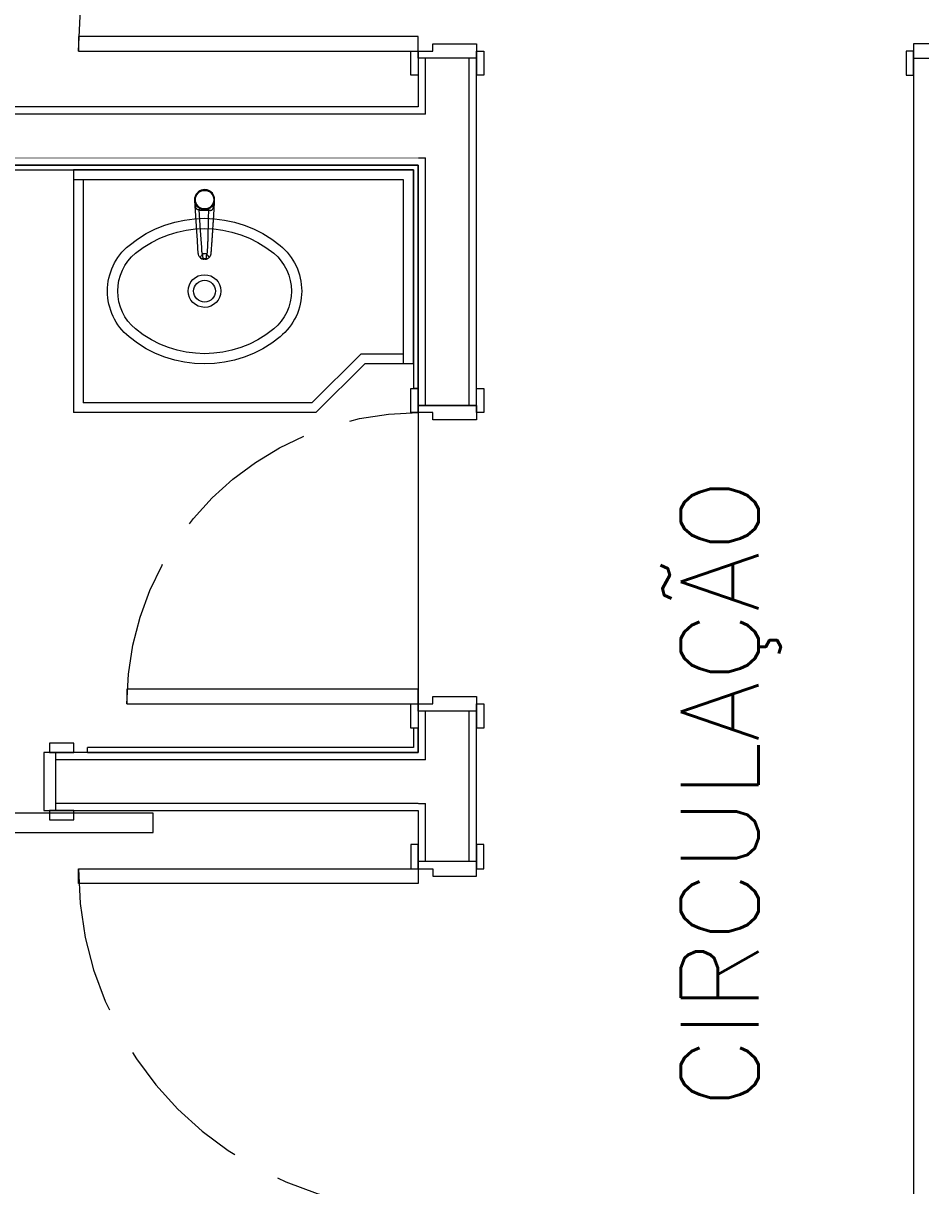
# Model space of a CAD drawing. Header units: millimetres. Extents: x 188.6 to 263.2, y 40.1 to 120.1.
# Drawn here: x 210.49 to 212.339, y 55.219 to 57.614 of the extents above; entities that cross this region are included whole.
import ezdxf

# ---------------------------------------------------------------- set-up
doc = ezdxf.new("R2010")
doc.units = ezdxf.units.MM
doc.set_wipeout_variables(frame=1)
doc.linetypes.add('Linha Tracejada 3_1', pattern=[400, 300, -100])
doc.linetypes.add('Wipeout_Contour', pattern=[1000, 0, -1000])
for name, color, linetype in [('ARQ', 8, 'Continuous'), ('ARQ-BASE', 8, 'Continuous'), ('Portas ARCHICAD', 7, 'Continuous')]:
    doc.layers.add(name, color=color, linetype=linetype)
doc.styles.add('60-75', font='romans.shx', dxfattribs={"height": 0.12})

# ---------------------------------------------------------------- blocks, each defined once
blk = doc.blocks.new('Porta 21_5')
at = {"layer": 'Portas ARCHICAD', "color": 8, "linetype": 'Continuous', "lineweight": 0}
for p, q in [((320, 0), (320, 700)), ((320, 700), (350, 700)), ((350, 700), (350, 0)), ((-350, 15), (-400, 15)), ((-400, 15), (-400, 0)), ((-400, 0), (-350, 0)), ((-365, 0), (-400, 0)), ((-365, 0), (-400, 0)), ((-350, 0), (-365, 0)), ((-365, 0), (-365, -120)), ((-365, -15), (-365, 0)), ((-365, -15), (-365, 0)), ((-350, 0), (-350, 15)), ((-350, -30), (-350, 0)), ((350, 0), (320, 0)), ((400, 15), (350, 15)), ((350, 15), (350, 0)), ((350, 0), (400, 0)), ((365, 0), (350, 0)), ((350, 0), (350, -30)), ((365, -120), (365, 0)), ((365, -15), (365, 0)), ((365, -15), (365, 0)), ((365, 0), (400, 0)), ((365, 0), (400, 0)), ((400, 0), (400, 15)), ((-365, -105), (-365, -15)), ((-365, -105), (-365, -15)), ((365, -105), (365, -15)), ((365, -105), (365, -15)), ((-335, -30), (-350, -30)), ((-335, -120), (-335, -30)), ((350, -30), (335, -30)), ((335, -30), (335, -120)), ((-365, -120), (-365, -105)), ((-365, -120), (-365, -105)), ((365, -120), (365, -105)), ((365, -120), (365, -105)), ((-350, -120), (-400, -120)), ((-400, -120), (-400, -135)), ((-365, -120), (-400, -120)), ((-365, -120), (-400, -120)), ((-400, -135), (-350, -135)), ((-365, -120), (-335, -120)), ((-350, -135), (-350, -120)), ((335, -120), (365, -120)), ((400, -120), (350, -120)), ((350, -120), (350, -135)), ((350, -135), (400, -135)), ((365, -120), (400, -120)), ((365, -120), (400, -120)), ((400, -135), (400, -120))]:
    blk.add_line(p, q, dxfattribs=at)
at = {"layer": 'Portas ARCHICAD', "color": 8, "linetype": 'Linha Tracejada 3_1', "lineweight": 0}
blk.add_arc((350, 0), 700, 90, 180, dxfattribs=at)
blk = doc.blocks.new('Porta 21_4')
at = {"layer": 'Portas ARCHICAD', "color": 8, "linetype": 'Continuous', "lineweight": 0}
for p, q in [((270, 0), (270, 600)), ((270, 600), (300, 600)), ((300, 600), (300, 0)), ((-300, 15), (-350, 15)), ((-350, 15), (-350, 0)), ((-350, 0), (-300, 0)), ((-315, 0), (-350, 0)), ((-315, 0), (-350, 0)), ((-315, 0), (315, 0)), ((-300, 0), (-315, 0)), ((-315, 0), (-315, -120)), ((-315, -15), (-315, 0)), ((-315, -15), (-315, 0)), ((-300, 0), (-300, 15)), ((-300, -30), (-300, 0)), ((300, 0), (270, 0)), ((350, 15), (300, 15)), ((300, 15), (300, 0)), ((300, 0), (350, 0)), ((315, 0), (300, 0)), ((300, 0), (300, -30)), ((315, -120), (315, 0)), ((315, -15), (315, 0)), ((315, -15), (315, 0)), ((315, 0), (350, 0)), ((315, 0), (350, 0)), ((350, 0), (350, 15)), ((-315, -105), (-315, -15)), ((-315, -105), (-315, -15)), ((315, -105), (315, -15)), ((315, -105), (315, -15)), ((-285, -30), (-300, -30)), ((-285, -120), (-285, -30)), ((300, -30), (285, -30)), ((285, -30), (285, -120)), ((-315, -120), (-315, -105)), ((-315, -120), (-315, -105)), ((315, -120), (315, -105)), ((315, -120), (315, -105)), ((-300, -120), (-350, -120)), ((-350, -120), (-350, -135)), ((-315, -120), (-350, -120)), ((-315, -120), (-350, -120)), ((-350, -135), (-300, -135)), ((-315, -120), (-285, -120)), ((-300, -135), (-300, -120)), ((285, -120), (315, -120)), ((350, -120), (300, -120)), ((300, -120), (300, -135)), ((300, -135), (350, -135)), ((315, -120), (350, -120)), ((315, -120), (350, -120)), ((350, -135), (350, -120))]:
    blk.add_line(p, q, dxfattribs=at)
at = {"layer": 'Portas ARCHICAD', "color": 8, "linetype": 'Linha Tracejada 3_1', "lineweight": 0}
blk.add_arc((300, 0), 600, 90, 180, dxfattribs=at)
blk = doc.blocks.new('Porta de Correr Exterior 21')
at = {"layer": 'Portas ARCHICAD', "color": 8, "linetype": 'Continuous', "lineweight": 0}
for p, q in [((-100, 45), (500, 45)), ((-100, 5), (-100, 45)), ((500, 45), (500, 5)), ((-337, 0), (-337, 19)), ((-337, 19), (-287, 19)), ((-287, 0), (-337, 0)), ((-300, 0), (-337, 0)), ((-300, 0), (-337, 0)), ((-300, -120), (-300, 0)), ((-300, 0), (-275, 0)), ((-300, 0), (-300, -15)), ((-300, 0), (-300, -15)), ((-287, 19), (-287, 0)), ((-275, 0), (-275, -120)), ((500, 5), (-100, 5)), ((275, -120), (275, 0)), ((275, 0), (300, 0)), ((287, 19), (337, 19)), ((287, 0), (287, 19)), ((337, 0), (287, 0)), ((300, 0), (300, -120)), ((300, 0), (300, -15)), ((300, 0), (337, 0)), ((300, 0), (337, 0)), ((300, 0), (300, -15)), ((337, 19), (337, 0)), ((-300, -15), (-300, -105)), ((-300, -15), (-300, -105)), ((300, -15), (300, -105)), ((300, -15), (300, -105)), ((-300, -105), (-300, -120)), ((-300, -105), (-300, -120)), ((300, -105), (300, -120)), ((300, -105), (300, -120)), ((-337, -139), (-337, -120)), ((-337, -120), (-287, -120)), ((-300, -120), (-337, -120)), ((-300, -120), (-337, -120)), ((-287, -139), (-337, -139)), ((-275, -120), (-300, -120)), ((-287, -120), (-287, -139)), ((300, -120), (275, -120)), ((287, -120), (337, -120)), ((287, -139), (287, -120)), ((337, -139), (287, -139)), ((300, -120), (337, -120)), ((300, -120), (337, -120)), ((337, -120), (337, -139))]:
    blk.add_line(p, q, dxfattribs=at)
blk = doc.blocks.new('Vão de Porta Simples_20')
at = {"layer": 'Portas ARCHICAD', "color": 7, "linetype": 'Continuous', "lineweight": 0}
for p, q in [((-350, 0), (-350, -10)), ((350, 0), (350, -10))]:
    blk.add_line(p, q, dxfattribs=at)
blk = doc.blocks.new('Vão de Porta Simples')
at = {"layer": 'Portas ARCHICAD', "color": 7, "linetype": 'Continuous', "lineweight": 0}
for p, q in [((-350, 0), (-350, 10)), ((350, 0), (350, 10))]:
    blk.add_line(p, q, dxfattribs=at)
blk = doc.blocks.new('arq-3pav')
at = {"layer": 'ARQ', "color": 8, "linetype": 'Continuous', "lineweight": 0}
for p, q in [((5.6053, 17.0351), (5.6053, 16.5751)), ((5.8347, 16.9923), (5.8347, 16.9923)), ((5.8347, 16.9921), (5.8347, 16.9923)), ((5.8758, 16.9906), (5.8758, 16.991)), ((5.8758, 16.9906), (5.8758, 16.9906)), ((5.8502, 16.9741), (5.8502, 16.9722)), ((5.8604, 16.9741), (5.8502, 16.9741)), ((5.8502, 16.9722), (5.8604, 16.9722)), ((5.8604, 16.9741), (5.8604, 16.9722)), ((5.8418, 16.8827), (5.8418, 16.8825)), ((5.859, 16.8821), (5.8516, 16.8821)), ((5.8583, 16.872), (5.8523, 16.872)), ((6.177, 16.6759), (6.0763, 16.5751)), ((6.2653, 16.6759), (6.177, 16.6759)), ((6.1853, 16.6559), (6.0846, 16.5551)), ((6.0763, 16.5751), (5.6053, 16.5751)), ((6.0846, 16.5551), (5.5853, 16.5551))]:
    blk.add_line(p, q, dxfattribs=at)
at = {"layer": 'ARQ', "color": 8, "linetype": 'Continuous', "lineweight": 0, "flags": 128}
for points in [[(6.2653, 16.6559), (6.2653, 17.0351), (5.5853, 17.0351)], [(5.8347, 16.992), (5.8347, 16.992), (5.8347, 16.992), (5.8347, 16.992), (5.8347, 16.9919), (5.8347, 16.9919), (5.8347, 16.9918), (5.8347, 16.9918), (5.8347, 16.9916), (5.8348, 16.9907), (5.8349, 16.9898), (5.8353, 16.9861), (5.8359, 16.9824), (5.8364, 16.9797)], [(5.8347, 16.992), (5.8359, 16.9707), (5.8371, 16.9494), (5.8385, 16.9281), (5.8397, 16.9106), (5.841, 16.893), (5.8417, 16.8843), (5.8417, 16.8833), (5.8418, 16.8829), (5.8418, 16.8827)], [(5.8367, 16.9848), (5.8371, 16.9837), (5.8372, 16.9824), (5.837, 16.981), (5.8364, 16.9797)], [(5.845, 16.9762), (5.8438, 16.9769), (5.8424, 16.978), (5.841, 16.9791), (5.8402, 16.9799), (5.8393, 16.9809), (5.8387, 16.9817), (5.838, 16.9826), (5.8373, 16.9837), (5.8367, 16.9848)], [(5.873, 16.9831), (5.8726, 16.9824), (5.8719, 16.9814), (5.8711, 16.9805), (5.8701, 16.9795), (5.8691, 16.9786), (5.8679, 16.9776), (5.8666, 16.9768), (5.8658, 16.9762), (5.8649, 16.9758), (5.8639, 16.9753), (5.863, 16.9749)], [(5.8721, 16.9279), (5.8721, 16.9287), (5.8722, 16.9299), (5.8723, 16.9307), (5.8723, 16.9316), (5.8724, 16.9319), (5.8724, 16.9321), (5.8724, 16.9324), (5.8724, 16.9327), (5.8724, 16.9329), (5.8724, 16.9332), (5.8726, 16.936), (5.8728, 16.9386), (5.873, 16.9411), (5.8731, 16.9434), (5.8732, 16.9448), (5.8733, 16.9465), (5.8734, 16.9482), (5.8735, 16.9498), (5.8736, 16.9514), (5.8738, 16.9549), (5.874, 16.9584), (5.8742, 16.9618), (5.8744, 16.9654), (5.8748, 16.9719), (5.8751, 16.9783), (5.8755, 16.9845), (5.8758, 16.9906)], [(5.873, 16.9831), (5.8725, 16.982), (5.8723, 16.9807), (5.8724, 16.9793), (5.8728, 16.9779), (5.8732, 16.977)], [(5.8732, 16.977), (5.874, 16.9797), (5.8746, 16.9825), (5.8753, 16.986), (5.8755, 16.9881), (5.8757, 16.9893), (5.8757, 16.99), (5.8758, 16.9903), (5.8758, 16.9903), (5.8758, 16.9904), (5.8758, 16.9905), (5.8758, 16.9905), (5.8758, 16.9906), (5.8758, 16.9906), (5.8758, 16.9906), (5.8758, 16.9906), (5.8758, 16.9906)], [(5.8364, 16.9797), (5.8367, 16.9788), (5.8369, 16.9779), (5.8373, 16.9771), (5.8377, 16.9763), (5.838, 16.9758), (5.8383, 16.9753), (5.8386, 16.975), (5.8389, 16.9748), (5.8392, 16.9745), (5.8396, 16.9743), (5.8399, 16.9741), (5.8402, 16.974), (5.8405, 16.9739), (5.8408, 16.9738), (5.8411, 16.9737), (5.8417, 16.9736), (5.8423, 16.9735), (5.8427, 16.9735), (5.8431, 16.9734), (5.8435, 16.9733), (5.8436, 16.9732), (5.8438, 16.9732), (5.844, 16.9731), (5.8441, 16.973)], [(5.845, 16.9762), (5.8445, 16.9744), (5.8441, 16.973)], [(5.8441, 16.973), (5.8456, 16.9726), (5.8471, 16.9724), (5.8487, 16.9723), (5.8502, 16.9722)], [(5.8516, 16.8821), (5.8513, 16.8824), (5.851, 16.8828), (5.8508, 16.8831), (5.8505, 16.8835), (5.8504, 16.8838), (5.8502, 16.8841), (5.8501, 16.8847), (5.85, 16.8852), (5.85, 16.8858), (5.8499, 16.8864), (5.8493, 16.8951), (5.848, 16.9126), (5.8468, 16.9301), (5.8454, 16.9515), (5.8441, 16.973)], [(5.8632, 16.9724), (5.8631, 16.9692), (5.8631, 16.9659), (5.863, 16.9623), (5.8629, 16.9585), (5.8628, 16.955), (5.8627, 16.9514), (5.8627, 16.9502), (5.8627, 16.9493), (5.8627, 16.9483), (5.8626, 16.9473), (5.8626, 16.9463), (5.8625, 16.9406), (5.8624, 16.935), (5.8624, 16.9339), (5.8624, 16.9328), (5.8623, 16.9317), (5.8623, 16.9305), (5.8623, 16.9294), (5.8623, 16.9283), (5.8622, 16.9272), (5.8622, 16.9261), (5.8621, 16.9223), (5.862, 16.9186), (5.8619, 16.915), (5.8618, 16.9116), (5.8617, 16.9087), (5.8616, 16.906), (5.8616, 16.9053), (5.8616, 16.9046), (5.8615, 16.9039), (5.8615, 16.9032), (5.8615, 16.9025), (5.8614, 16.9018), (5.8613, 16.8997), (5.8612, 16.8977), (5.8611, 16.8956), (5.861, 16.8936), (5.8609, 16.8916), (5.8608, 16.8897), (5.8608, 16.8893), (5.8608, 16.8889), (5.8607, 16.8885), (5.8607, 16.8881), (5.8607, 16.8878), (5.8607, 16.8874), (5.8606, 16.887), (5.8606, 16.8866), (5.8606, 16.8862), (5.8606, 16.8859), (5.8605, 16.8856), (5.8605, 16.8853), (5.8605, 16.8851), (5.8605, 16.8849), (5.8604, 16.8847), (5.8604, 16.8845), (5.8604, 16.8843), (5.8603, 16.8842), (5.8603, 16.884), (5.8602, 16.8839), (5.86, 16.8835), (5.8599, 16.8832), (5.8597, 16.8829), (5.8595, 16.8826), (5.8592, 16.8824), (5.859, 16.8821)], [(5.8632, 16.9724), (5.8634, 16.9724), (5.8636, 16.9724), (5.8638, 16.9724), (5.8641, 16.9724), (5.8644, 16.9724), (5.8652, 16.9722), (5.866, 16.9721), (5.8665, 16.972), (5.8671, 16.972), (5.8674, 16.9719), (5.8678, 16.9719), (5.8681, 16.9719), (5.8684, 16.972), (5.8686, 16.972), (5.8689, 16.9721), (5.8692, 16.9721), (5.8695, 16.9722), (5.8699, 16.9724), (5.8703, 16.9726), (5.8705, 16.9728), (5.8707, 16.9729), (5.8711, 16.9733), (5.8715, 16.9736), (5.8718, 16.974), (5.872, 16.9744), (5.8724, 16.9751), (5.8728, 16.9758), (5.873, 16.9764), (5.8732, 16.977)], [(5.8702, 16.901), (5.8703, 16.9019), (5.8703, 16.9023), (5.8703, 16.9028), (5.8704, 16.9033), (5.8704, 16.9039), (5.8705, 16.9044), (5.8705, 16.9047), (5.8705, 16.905), (5.8705, 16.9053), (5.8706, 16.9069), (5.8708, 16.9086), (5.8709, 16.9104), (5.871, 16.9123), (5.8712, 16.9143), (5.8713, 16.9163), (5.8714, 16.9181), (5.8715, 16.9198), (5.8717, 16.9216), (5.8718, 16.9234), (5.8718, 16.9239), (5.8719, 16.9245), (5.8719, 16.9246), (5.8719, 16.9247), (5.8719, 16.9249), (5.8719, 16.9251), (5.8719, 16.9255), (5.872, 16.9261), (5.872, 16.9268), (5.8721, 16.9277), (5.8721, 16.9279)], [(5.8683, 16.8803), (5.8684, 16.8806), (5.8685, 16.8811), (5.8686, 16.8816), (5.8687, 16.8819), (5.8687, 16.882), (5.8687, 16.882), (5.8687, 16.882), (5.8687, 16.8821), (5.8687, 16.8821), (5.8688, 16.8833), (5.8689, 16.8841), (5.869, 16.8848), (5.869, 16.8856), (5.8691, 16.8863), (5.8691, 16.887), (5.8692, 16.8877), (5.8692, 16.8882), (5.8693, 16.8888), (5.8693, 16.8893), (5.8694, 16.8898)], [(5.8418, 16.8825), (5.8419, 16.882), (5.842, 16.8816), (5.8421, 16.8811), (5.8422, 16.8806)], [(5.8422, 16.8806), (5.8425, 16.8798), (5.8428, 16.8789), (5.8433, 16.8781), (5.8438, 16.8771), (5.8445, 16.8762), (5.8452, 16.8754), (5.846, 16.8746)], [(5.8516, 16.8821), (5.8506, 16.8811), (5.8497, 16.88), (5.8488, 16.879), (5.848, 16.878), (5.8473, 16.877), (5.8467, 16.8762), (5.8463, 16.8756), (5.846, 16.8751), (5.846, 16.8747), (5.846, 16.8746)], [(5.846, 16.8746), (5.8464, 16.8742), (5.8468, 16.8739), (5.8472, 16.8736), (5.8473, 16.8735), (5.8474, 16.8735), (5.8475, 16.8734), (5.8476, 16.8733), (5.8477, 16.8733), (5.8477, 16.8733), (5.8477, 16.8732), (5.8477, 16.8732), (5.8478, 16.8732), (5.8478, 16.8732)], [(5.8523, 16.872), (5.8509, 16.8721), (5.8496, 16.8724), (5.8483, 16.8729), (5.8478, 16.8732)], [(5.8523, 16.872), (5.8523, 16.8721), (5.8523, 16.8723), (5.8523, 16.8725), (5.8522, 16.8727), (5.8522, 16.873), (5.8522, 16.8734), (5.8522, 16.8738), (5.8521, 16.8743), (5.8521, 16.8748), (5.852, 16.8753), (5.852, 16.8759), (5.852, 16.8765), (5.8519, 16.8771), (5.8519, 16.8775), (5.8518, 16.8782), (5.8518, 16.879), (5.8518, 16.8797), (5.8517, 16.8804), (5.8517, 16.8809), (5.8516, 16.8815), (5.8516, 16.8821)], [(5.8543, 16.8712), (5.8542, 16.8712), (5.8541, 16.8713), (5.8539, 16.8713), (5.8537, 16.8713), (5.8535, 16.8714), (5.8533, 16.8715), (5.853, 16.8716), (5.8528, 16.8717), (5.8523, 16.872)], [(5.8534, 16.8712), (5.8543, 16.8712)], [(5.8573, 16.8712), (5.8564, 16.8711), (5.8556, 16.871), (5.8549, 16.8711), (5.8541, 16.8711), (5.8534, 16.8712)], [(5.8563, 16.8712), (5.8561, 16.8712), (5.8559, 16.8712), (5.8559, 16.8711), (5.8558, 16.8711), (5.8557, 16.8711), (5.8556, 16.8711), (5.8555, 16.8711), (5.8555, 16.8711), (5.8554, 16.8711), (5.8554, 16.8711), (5.8554, 16.8711), (5.8553, 16.8711), (5.8553, 16.8711), (5.8552, 16.8711), (5.8552, 16.8711), (5.8551, 16.8711), (5.855, 16.8711), (5.8548, 16.8711), (5.8547, 16.8712), (5.8546, 16.8712), (5.8543, 16.8712)], [(5.8583, 16.872), (5.8579, 16.8718), (5.8575, 16.8716), (5.8572, 16.8714), (5.857, 16.8714), (5.8567, 16.8713), (5.8566, 16.8713), (5.8565, 16.8712), (5.8564, 16.8712), (5.8563, 16.8712)], [(5.8563, 16.8712), (5.8573, 16.8712), (5.8573, 16.8712)], [(5.859, 16.8821), (5.8589, 16.8814), (5.8589, 16.8807), (5.8589, 16.8799), (5.8588, 16.8792), (5.8588, 16.8785), (5.8587, 16.8779), (5.8587, 16.8772), (5.8586, 16.8765), (5.8586, 16.8759), (5.8586, 16.8753), (5.8585, 16.8749), (5.8585, 16.8745), (5.8585, 16.8741), (5.8584, 16.8737), (5.8584, 16.8732), (5.8584, 16.8729), (5.8583, 16.8726), (5.8583, 16.8723), (5.8583, 16.8721), (5.8583, 16.872)], [(5.8583, 16.872), (5.8597, 16.8721), (5.861, 16.8724), (5.8623, 16.8729), (5.8628, 16.8732)], [(5.8584, 16.8713), (5.8588, 16.8714), (5.8593, 16.8716), (5.8599, 16.8718), (5.8604, 16.8719), (5.8608, 16.8721), (5.8614, 16.8724), (5.8619, 16.8727), (5.8623, 16.8729)], [(5.859, 16.8821), (5.8593, 16.8818), (5.8597, 16.8814), (5.8601, 16.881), (5.8605, 16.8805), (5.8608, 16.8801), (5.8612, 16.8797), (5.8616, 16.8792), (5.862, 16.8788), (5.8623, 16.8784), (5.8626, 16.878), (5.863, 16.8776), (5.8633, 16.8772), (5.8635, 16.8768), (5.8638, 16.8765), (5.864, 16.8761), (5.8642, 16.8759), (5.8643, 16.8756), (5.8645, 16.8754), (5.8645, 16.8752), (5.8646, 16.875), (5.8647, 16.8749), (5.8647, 16.8747), (5.8647, 16.8747), (5.8646, 16.8746)], [(5.8646, 16.8746), (5.8654, 16.8754), (5.8661, 16.8763), (5.8668, 16.8772), (5.8674, 16.8781), (5.8677, 16.8788), (5.868, 16.8794), (5.8682, 16.8801), (5.8683, 16.8803)]]:
    blk.add_lwpolyline(points, dxfattribs=at)
for points in [[(6.0109, 16.7113, -0.358974), (5.6997, 16.7113, -0.471698), (5.6997, 16.8996, -0.358974), (6.0109, 16.8996, -0.471698)], [(5.9976, 16.7276, -0.358974), (5.7131, 16.7276, -0.471698), (5.7131, 16.8834, -0.358974), (5.9976, 16.8834, -0.471698)], [(5.8553, 16.783, -1), (5.8553, 16.828, -1)]]:
    blk.add_lwpolyline(points, format="xyb", close=True, dxfattribs=at)
blk.add_lwpolyline([(5.8888, 16.8055, -336.274616), (5.8888, 16.8059)], format="xyb", dxfattribs=at)
at = {"layer": 'ARQ', "color": 8, "linetype": 'Continuous', "lineweight": 0}
blk.add_circle((5.8553, 16.9939), 0.0191, dxfattribs=at)
for centre, radius, start, end in [((5.8553, 16.9939), 0.0207, 328.7917, 180), ((5.8553, 16.9939), 0.0204, 284.4666, 255.5334), ((5.8553, 16.9939), 0.0195, 0, 180), ((5.8553, 16.9939), 0.0207, 180, 205.8955), ((5.8553, 16.9939), 0.0195, 180, 0), ((5.8553, 16.9939), 0.0195, 180, 270), ((5.8553, 16.9939), 0.0195, 270, 0), ((5.8552, 16.994), 0.0205, 239.9973, 255.9381), ((5.8554, 16.994), 0.0205, 284.0676, 291.5263), ((5.8605, 16.9988), 0.0265, 269.866, 275.9594), ((6.4324, 17.0346), 0.5726, 185.985, 186.2405), ((2.8549, 17.1233), 3.0235, 355.5708, 355.7845), ((5.8552, 16.8846), 0.0136, 236.9668, 257.5999), ((5.8546, 16.8819), 0.0109, 257.6386, 263.5544), ((5.856, 16.882), 0.0109, 276.9037, 282.7717), ((5.8555, 16.8845), 0.0135, 303.1104, 312.7593)]:
    blk.add_arc(centre, radius, start, end, dxfattribs=at)
at = {"color": 8, "linetype": 'Wipeout_Contour', "lineweight": 0, "ltscale": 60600.13354}
blk.add_wipeout([(6.4003, 16.5701), (6.4153, 16.5701), (6.4153, 17.2851), (6.4003, 17.2851)], dxfattribs=at).dxf.layer = 'ARQ'
at = {"color": 8, "linetype": 'Wipeout_Contour', "lineweight": 0, "ltscale": 55551.369107}
blk.add_wipeout([(7.3153, 14.645), (7.3303, 14.66), (7.3303, 17.2851), (7.3153, 17.2851)], dxfattribs=at).dxf.layer = 'ARQ'
at = {"color": 8, "linetype": 'Wipeout_Contour', "lineweight": 0, "ltscale": 58026.542593}
blk.add_wipeout([(6.4003, 15.6301), (6.4153, 15.6301), (6.4153, 15.9401), (6.4003, 15.9401)], dxfattribs=at).dxf.layer = 'ARQ'
at = {"layer": 'ARQ', "color": 8, "linetype": 'Continuous', "lineweight": 0}
for p, q in [((6.4153, 17.2851), (6.4153, 17.2501)), ((7.3153, 17.2851), (7.3153, 17.2501)), ((7.3153, 17.2851), (7.3303, 17.2851)), ((6.4153, 16.5701), (6.4153, 16.6051)), ((6.4153, 15.9401), (6.4153, 15.9051)), ((6.4153, 15.6301), (6.4153, 15.6651))]:
    blk.add_line(p, q, dxfattribs=at)
at = {"layer": 'ARQ', "color": 8, "linetype": 'Continuous', "lineweight": 0, "flags": 128}
for points in [[(6.4153, 16.5701), (6.4153, 17.2851)], [(7.3153, 17.2851), (7.3153, 14.645)], [(6.4153, 15.6301), (6.4153, 15.9401)]]:
    blk.add_lwpolyline(points, dxfattribs=at)
at = {"layer": 'ARQ', "color": 8, "linetype": 'Continuous', "lineweight": 0, "xscale": 0.001, "yscale": 0.001, "rotation": 270}
blk.add_blockref('Porta 21_5', (7.4353, 17.6501), dxfattribs=at)
at = {"color": 8, "linetype": 'Wipeout_Contour', "lineweight": 0, "ltscale": 60525.864068}
blk.add_wipeout([(6.4003, 17.0801), (6.3103, 17.0801), (6.3103, 16.5701), (6.4003, 16.5701)], dxfattribs=at).dxf.layer = 'ARQ'
at = {"color": 8, "linetype": 'Wipeout_Contour', "lineweight": 0, "ltscale": 58000.719297}
blk.add_wipeout([(6.3103, 15.6301), (6.4003, 15.6301), (6.4003, 15.7501), (6.3103, 15.7501)], dxfattribs=at).dxf.layer = 'ARQ'
at = {"layer": 'ARQ', "color": 8, "linetype": 'Continuous', "lineweight": 0}
for p, q in [((6.4153, 16.5701), (6.4003, 16.5701)), ((6.4153, 15.6301), (6.4003, 15.6301))]:
    blk.add_line(p, q, dxfattribs=at)
at = {"color": 8, "linetype": 'Wipeout_Contour', "lineweight": 0, "ltscale": 61225.289488}
blk.add_wipeout([(6.3103, 17.1701), (6.3103, 17.0801), (6.4003, 17.0801), (6.4003, 17.1701)], dxfattribs=at).dxf.layer = 'ARQ'
at = {"color": 8, "linetype": 'Wipeout_Contour', "lineweight": 0, "ltscale": 60679.118367}
blk.add_wipeout([(6.2953, 17.0651), (6.2953, 16.5701), (6.3103, 16.5701), (6.3103, 17.0651)], dxfattribs=at).dxf.layer = 'ARQ'
at = {"color": 8, "linetype": 'Wipeout_Contour', "lineweight": 0, "ltscale": 58223.386717}
blk.add_wipeout([(6.3103, 15.8401), (6.3103, 15.7501), (6.4003, 15.7501), (6.4003, 15.8401)], dxfattribs=at).dxf.layer = 'ARQ'
at = {"color": 8, "linetype": 'Wipeout_Contour', "lineweight": 0, "ltscale": 58163.22825}
blk.add_wipeout([(6.2953, 15.7351), (6.2953, 15.6301), (6.3103, 15.6301), (6.3103, 15.7351)], dxfattribs=at).dxf.layer = 'ARQ'
at = {"layer": 'ARQ', "color": 8, "linetype": 'Continuous', "lineweight": 0}
for p, q in [((6.4003, 16.5701), (6.4003, 17.0801)), ((6.2853, 16.6559), (6.1853, 16.6559)), ((6.2953, 16.5701), (6.2953, 16.6051)), ((6.3103, 16.5701), (6.2953, 16.5701)), ((6.4003, 16.5701), (6.3103, 16.5701)), ((6.4003, 15.6301), (6.4003, 15.7501)), ((6.2953, 15.6301), (6.2953, 15.6651)), ((6.3103, 15.6301), (6.2953, 15.6301)), ((6.4003, 15.6301), (6.3103, 15.6301))]:
    blk.add_line(p, q, dxfattribs=at)
at = {"layer": 'ARQ', "color": 8, "linetype": 'Continuous', "lineweight": 0, "xscale": 0.001, "yscale": 0.001, "rotation": 90}
blk.add_blockref('Porta 21_5', (6.2953, 15.2651), dxfattribs=at)
at = {"color": 8, "linetype": 'Wipeout_Contour', "lineweight": 0, "ltscale": 61469.772174}
blk.add_wipeout([(6.3103, 17.2851), (6.3103, 17.1701), (6.4003, 17.1701), (6.4003, 17.2851)], dxfattribs=at).dxf.layer = 'ARQ'
at = {"color": 8, "linetype": 'Wipeout_Contour', "lineweight": 0, "ltscale": 61269.969392}
blk.add_wipeout([(6.2953, 17.0801), (6.2953, 17.0651), (6.3103, 17.0651), (6.3103, 17.0801)], dxfattribs=at).dxf.layer = 'ARQ'
at = {"color": 8, "linetype": 'Wipeout_Contour', "lineweight": 0, "ltscale": 58426.906121}
blk.add_wipeout([(6.3103, 15.9401), (6.3103, 15.8401), (6.4003, 15.8401), (6.4003, 15.9401)], dxfattribs=at).dxf.layer = 'ARQ'
at = {"color": 8, "linetype": 'Wipeout_Contour', "lineweight": 0, "ltscale": 58289.540848}
blk.add_wipeout([(6.2953, 15.7501), (6.2953, 15.7351), (6.3103, 15.7351), (6.3103, 15.7501)], dxfattribs=at).dxf.layer = 'ARQ'
at = {"layer": 'ARQ', "color": 8, "linetype": 'Continuous', "lineweight": 0}
for p, q in [((6.4003, 17.1701), (6.4003, 17.2851)), ((6.4153, 17.2851), (6.4003, 17.2851)), ((6.4003, 17.0801), (6.4003, 17.1701)), ((6.3103, 16.5701), (6.3103, 17.0651)), ((6.4003, 15.8401), (6.4003, 15.9401)), ((6.4153, 15.9401), (6.4003, 15.9401)), ((6.4003, 15.7501), (6.4003, 15.8401)), ((6.3103, 15.6301), (6.3103, 15.7351))]:
    blk.add_line(p, q, dxfattribs=at)
at = {"layer": 'ARQ', "color": 8, "linetype": 'Continuous', "lineweight": 0, "flags": 128}
for points in [[(6.2953, 17.0651), (6.2953, 16.5701)], [(6.2953, 15.7351), (6.2953, 15.6301)]]:
    blk.add_lwpolyline(points, dxfattribs=at)
at = {"color": 8, "linetype": 'Wipeout_Contour', "lineweight": 0, "ltscale": 61394.276482}
blk.add_wipeout([(6.2953, 17.1701), (6.2953, 17.0801), (6.3103, 17.0801), (6.3103, 17.1701)], dxfattribs=at).dxf.layer = 'ARQ'
at = {"color": 8, "linetype": 'Wipeout_Contour', "lineweight": 0, "ltscale": 58401.081685}
blk.add_wipeout([(6.2953, 15.8401), (6.2953, 15.7501), (6.3103, 15.7501), (6.3103, 15.8401)], dxfattribs=at).dxf.layer = 'ARQ'
at = {"layer": 'ARQ', "color": 8, "linetype": 'Continuous', "lineweight": 0}
for p, q in [((6.2953, 17.0801), (6.3103, 17.0801)), ((6.3103, 17.0651), (6.3103, 17.0801)), ((6.2953, 15.7501), (6.3103, 15.7501)), ((6.3103, 15.7351), (6.3103, 15.7501))]:
    blk.add_line(p, q, dxfattribs=at)
at = {"color": 8, "linetype": 'Wipeout_Contour', "lineweight": 0, "ltscale": 61518.712153}
blk.add_wipeout([(6.2953, 17.1851), (6.2953, 17.1701), (6.3103, 17.1701), (6.3103, 17.1851)], dxfattribs=at).dxf.layer = 'ARQ'
at = {"color": 8, "linetype": 'Wipeout_Contour', "lineweight": 0, "ltscale": 58512.772697}
blk.add_wipeout([(6.2953, 15.8551), (6.2953, 15.8401), (6.3103, 15.8401), (6.3103, 15.8551)], dxfattribs=at).dxf.layer = 'ARQ'
at = {"layer": 'ARQ', "color": 8, "linetype": 'Continuous', "lineweight": 0}
for p, q in [((6.3103, 17.1701), (6.2953, 17.1701)), ((6.3103, 15.8401), (6.2953, 15.8401))]:
    blk.add_line(p, q, dxfattribs=at)
at = {"color": 8, "linetype": 'Wipeout_Contour', "lineweight": 0, "ltscale": 61655.922519}
blk.add_wipeout([(6.3103, 17.2851), (6.2953, 17.2851), (6.2953, 17.1851), (6.3103, 17.1851)], dxfattribs=at).dxf.layer = 'ARQ'
at = {"color": 8, "linetype": 'Wipeout_Contour', "lineweight": 0, "ltscale": 63630.233822}
blk.add_wipeout([(4.8753, 17.0651), (6.2953, 17.0651), (6.2953, 17.0801), (4.8753, 17.0801)], dxfattribs=at).dxf.layer = 'ARQ'
at = {"color": 8, "linetype": 'Wipeout_Contour', "lineweight": 0, "ltscale": 58620.004719}
blk.add_wipeout([(6.2953, 15.8551), (6.3103, 15.8551), (6.3103, 15.9401), (6.2953, 15.9401)], dxfattribs=at).dxf.layer = 'ARQ'
at = {"layer": 'ARQ', "color": 8, "linetype": 'Continuous', "lineweight": 0}
for p, q in [((6.2953, 17.2851), (6.2953, 17.2501)), ((6.3103, 17.2851), (6.2953, 17.2851)), ((6.3103, 17.1851), (6.3103, 17.2851)), ((6.4003, 17.2851), (6.3103, 17.2851)), ((6.3103, 17.1701), (6.3103, 17.1851)), ((6.2953, 17.0801), (4.8753, 17.0801)), ((5.5853, 17.0551), (5.5853, 16.5551)), ((6.2953, 15.9401), (6.2953, 15.9051)), ((6.3103, 15.9401), (6.2953, 15.9401)), ((6.3103, 15.8551), (6.3103, 15.9401)), ((6.4003, 15.9401), (6.3103, 15.9401)), ((6.3103, 15.8401), (6.3103, 15.8551))]:
    blk.add_line(p, q, dxfattribs=at)
at = {"layer": 'ARQ', "color": 8, "linetype": 'Continuous', "lineweight": 0, "flags": 128}
for points in [[(6.2953, 17.2851), (6.2953, 17.1851)], [(4.8753, 17.0651), (6.2953, 17.0651)], [(6.2953, 17.0651), (4.8753, 17.0651)], [(4.8753, 17.0551), (6.2853, 17.0551)], [(6.2853, 16.6559), (6.2853, 17.0551), (5.5853, 17.0551)], [(6.2853, 17.0551), (6.2853, 16.6051)], [(6.2953, 16.6051), (6.2953, 17.0651)], [(6.2953, 15.9401), (6.2953, 15.8551)]]:
    blk.add_lwpolyline(points, dxfattribs=at)
at = {"layer": 'ARQ', "color": 8, "linetype": 'Continuous', "lineweight": 0, "xscale": -0.001, "yscale": 0.001, "rotation": 90}
for name, p in [('Porta 21_5', (6.2953, 17.6501)), ('Porta 21_4', (6.2953, 16.2551)), ('Vão de Porta Simples', (6.2953, 16.2551))]:
    blk.add_blockref(name, p, dxfattribs=at)
at = {"color": 8, "linetype": 'Wipeout_Contour', "lineweight": 0, "ltscale": 65478.266246}
blk.add_wipeout([(6.2953, 17.1851), (3.9203, 17.1851), (3.9203, 17.1701), (6.2953, 17.1701)], dxfattribs=at).dxf.layer = 'ARQ'
at = {"color": 8, "linetype": 'Wipeout_Contour', "lineweight": 0, "ltscale": 59810.372897}
blk.add_wipeout([(5.5492, 15.8551), (5.5492, 15.8401), (6.2953, 15.8401), (6.2953, 15.8551)], dxfattribs=at).dxf.layer = 'ARQ'
at = {"layer": 'ARQ', "color": 8, "linetype": 'Continuous', "lineweight": 0}
blk.add_line((5.5492, 15.8551), (5.5862, 15.8551), dxfattribs=at)
at = {"layer": 'ARQ', "color": 8, "linetype": 'Continuous', "lineweight": 0, "flags": 128}
for points in [[(6.2953, 17.1851), (3.9203, 17.1851)], [(6.2853, 15.9051), (6.2853, 15.8651)], [(6.2953, 15.8551), (6.2953, 15.9051)], [(6.2853, 15.8651), (5.6142, 15.8651)], [(6.2953, 15.8551), (5.5492, 15.8551)], [(5.6142, 15.8551), (6.2953, 15.8551)]]:
    blk.add_lwpolyline(points, dxfattribs=at)
at = {"layer": 'ARQ', "color": 8, "linetype": 'Continuous', "lineweight": 0, "xscale": 0.001, "yscale": 0.001, "rotation": 180}
blk.add_blockref('Vão de Porta Simples_20', (5.2642, 15.8551), dxfattribs=at)
at = {"color": 8, "linetype": 'Wipeout_Contour', "lineweight": 0, "ltscale": 65037.992487}
blk.add_wipeout([(4.1103, 17.0801), (6.2953, 17.0801), (6.2953, 17.1701), (4.1103, 17.1701)], dxfattribs=at).dxf.layer = 'ARQ'
at = {"color": 8, "linetype": 'Wipeout_Contour', "lineweight": 0, "ltscale": 59701.06284}
blk.add_wipeout([(5.5492, 15.7501), (6.2953, 15.7501), (6.2953, 15.8401), (5.5492, 15.8401)], dxfattribs=at).dxf.layer = 'ARQ'
at = {"layer": 'ARQ', "color": 8, "linetype": 'Continuous', "lineweight": 0}
for p, q in [((6.2953, 17.1701), (4.1103, 17.1701)), ((5.5492, 15.8401), (5.5492, 15.8551)), ((6.2953, 15.8401), (5.5492, 15.8401))]:
    blk.add_line(p, q, dxfattribs=at)
at = {"color": 8, "linetype": 'Wipeout_Contour', "lineweight": 0, "ltscale": 59591.902232}
blk.add_wipeout([(5.5492, 15.7501), (5.5492, 15.7351), (6.2953, 15.7351), (6.2953, 15.7501)], dxfattribs=at).dxf.layer = 'ARQ'
at = {"layer": 'ARQ', "color": 8, "linetype": 'Continuous', "lineweight": 0}
for p, q in [((5.5492, 15.7501), (5.5492, 15.8401)), ((6.2953, 15.7501), (5.5492, 15.7501)), ((5.5492, 15.7351), (5.5492, 15.7501)), ((5.5492, 15.7351), (5.5862, 15.7351))]:
    blk.add_line(p, q, dxfattribs=at)
at = {"layer": 'ARQ', "color": 8, "linetype": 'Continuous', "lineweight": 0, "flags": 128}
blk.add_lwpolyline([(5.5492, 15.7351), (6.2953, 15.7351)], dxfattribs=at)
at = {"layer": 'ARQ', "color": 8, "linetype": 'Continuous', "lineweight": 0, "xscale": -0.001, "yscale": 0.001, "rotation": 180}
blk.add_blockref('Porta de Correr Exterior 21', (5.2492, 15.7351), dxfattribs=at)

msp = doc.modelspace()

# ---------------------------------------------------------------- block references
msp.add_blockref('arq-3pav', (205.0084, 40.2568))

# ---------------------------------------------------------------- next in the draw order: texts
at = {"layer": 'ARQ-BASE', "color": 8, "style": '60-75'}
msp.add_text('CIRCULAÇÃO', height=0.16, rotation=90, dxfattribs=at).set_placement((212.0047, 55.3797))

doc.saveas('drawing.dxf')
